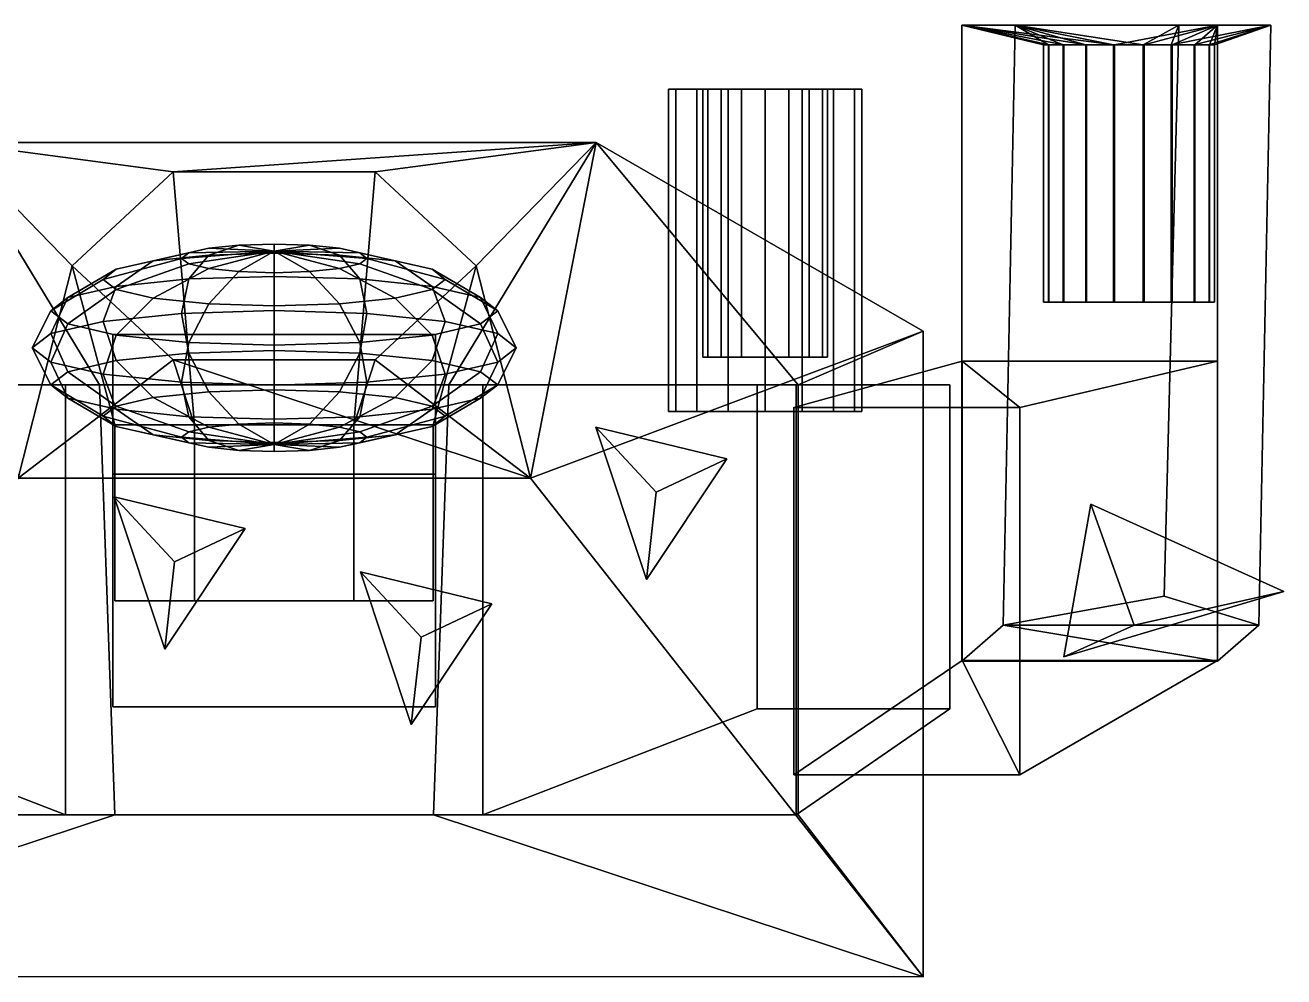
# Model space of a CAD drawing. Extents: x -13.7 to 13.7, y -6.5 to 6.5.
# Drawn here: x -3.39 to 13.74, y -6.48 to 6.48 of the extents above; entities that cross this region are included whole.
import ezdxf

# ---------------------------------------------------------------- set-up
doc = ezdxf.new("R2010")
doc.units = 0
for name, color, linetype in [('Cube', 15, 'CONTINUOUS'), ('Cube001', 15, 'CONTINUOUS'), ('Cube002', 15, 'CONTINUOUS'), ('Cube12', 15, 'CONTINUOUS'), ('Cube3', 15, 'CONTINUOUS'), ('Cylinder1', 15, 'CONTINUOUS'), ('Cylinder4001', 15, 'CONTINUOUS'), ('NoName10', 15, 'CONTINUOUS'), ('NoName11', 15, 'CONTINUOUS'), ('NoName6', 15, 'CONTINUOUS'), ('NoName6001', 15, 'CONTINUOUS'), ('Sphere', 15, 'CONTINUOUS')]:
    doc.layers.add(name, color=color, linetype=linetype)

msp = doc.modelspace()

# ---------------------------------------------------------------- linework, layer by layer
at = {"layer": 'Cube', "color": 0}
for points in [[(2.19536, -2.801434, 0.83563), (-2.192569, -2.801434, 0.83563), (-2.192569, 2.267652, 0.835605), (2.19536, 2.267652, 0.835605)], [(2.19536, 0.366233, -3.552314), (2.19536, 2.267652, 0.835605), (-2.192569, 2.267652, 0.835605), (-2.192569, 0.366233, -3.552314)], [(-2.192569, -2.801434, 0.83563), (-2.192569, -2.801435, -3.552299), (-2.192569, 0.366233, -3.552314), (-2.192569, 2.267652, 0.835605)], [(2.19536, -2.801435, -3.552299), (2.19536, -2.801434, 0.83563), (2.19536, 2.267652, 0.835605), (2.19536, 0.366233, -3.552314)], [(-2.192569, -2.801435, -3.552299), (2.19536, -2.801435, -3.552299), (2.19536, 0.366233, -3.552314), (-2.192569, 0.366233, -3.552314)], [(-2.192569, -2.801435, -3.552299), (-2.192569, -2.801434, 0.83563), (2.19536, -2.801434, 0.83563), (2.19536, -2.801435, -3.552299)]]:
    msp.add_3dface(points, dxfattribs=at)
at = {"layer": 'Cube001', "color": 0}
for points in [[(-6.567578, 1.582598, 9.277499), (-9.190639, 1.582598, 6.944537), (-7.098872, 1.582598, 2.980766), (-2.836429, 1.582598, 6.771794)], [(-7.098872, 1.582598, 2.980766), (-7.0992, -4.270901, 2.981748), (-2.837318, -4.270901, 6.772277), (-2.836429, 1.582598, 6.771794)], [(-6.567581, -2.827536, 9.277501), (-6.567578, 1.582598, 9.277499), (-2.836429, 1.582598, 6.771794), (-2.837318, -4.270901, 6.772277)], [(-9.190639, -2.827536, 6.944541), (-6.567581, -2.827536, 9.277501), (-2.837318, -4.270901, 6.772277), (-7.0992, -4.270901, 2.981748)]]:
    msp.add_3dface(points, dxfattribs=at)
at = {"layer": 'Cube002', "color": 0}
for points in [[(2.839203, 1.582598, 6.771782), (2.840093, -4.270902, 6.772265), (7.101984, -4.270902, 2.981727), (7.101655, 1.582598, 2.980745)], [(2.839203, 1.582598, 6.771782), (7.101655, 1.582598, 2.980745), (9.193426, 1.582598, 6.944525), (6.57036, 1.582598, 9.277493)], [(2.840093, -4.270902, 6.772265), (2.839203, 1.582598, 6.771782), (6.57036, 1.582598, 9.277493), (6.570363, -2.827537, 9.277494)], [(9.193426, 1.582598, 6.944525), (9.193427, -2.827537, 6.944529), (6.570363, -2.827537, 9.277494), (6.57036, 1.582598, 9.277493)], [(7.101655, 1.582598, 2.980745), (7.101984, -4.270902, 2.981727), (9.193427, -2.827537, 6.944529), (9.193426, 1.582598, 6.944525)], [(7.101984, -4.270902, 2.981727), (2.840093, -4.270902, 6.772265), (6.570363, -2.827537, 9.277494), (9.193427, -2.827537, 6.944529)]]:
    msp.add_3dface(points, dxfattribs=at)
at = {"layer": 'Cube12', "color": 0}
for points in [[(-4.378411, 4.879769, 1.768136), (-2.37463, 1.582597, 7.272597), (-7.126681, 1.582597, 3.03535)], [(-4.378411, 4.879769, 1.768136), (-1.372292, 4.478794, 1.021972), (4.381203, 4.879769, 1.768136)], [(-4.378411, 4.879769, 1.768136), (-2.74635, 3.199855, -1.357968), (-1.372292, 4.478794, 1.021972)], [(-4.378411, 4.879769, 1.768136), (-3.483443, 0.311128, -6.733519), (-2.74635, 3.199855, -1.357968)], [(-2.37463, 1.582597, 7.272597), (-4.378411, 4.879769, 1.768136), (4.381203, 4.879769, 1.768136), (2.377421, 1.582597, 7.272597)], [(-1.372292, 4.478794, 1.021972), (1.375824, 4.478794, 1.021972), (4.381203, 4.879769, 1.768136)], [(1.375824, 4.478794, 1.021972), (2.749882, 3.199855, -1.357968), (4.381203, 4.879769, 1.768136)], [(4.381203, 4.879769, 1.768136), (7.129472, 1.582597, 3.03535), (2.377421, 1.582597, 7.272597)], [(2.749882, 3.199855, -1.357968), (3.486233, 0.311128, -6.733519), (4.381203, 4.879769, 1.768136)], [(4.381203, 4.879769, 1.768136), (3.486233, 0.311128, -6.733519), (8.832291, 2.310994, -1.835503)], [(7.129472, 1.582597, 3.03535), (4.381203, 4.879769, 1.768136), (8.832291, 2.310994, -1.835503)], [(-1.081243, 1.034809, 0.518947), (-1.372292, 4.478794, 1.021972), (-2.74635, 3.199855, -1.357968), (-2.166343, 1.034809, -1.357786)], [(1.085054, 1.034809, 0.519004), (1.375824, 4.478794, 1.021972), (-1.372292, 4.478794, 1.021972), (-1.081243, 1.034809, 0.518947)], [(2.166333, 1.034809, -1.357785), (2.749882, 3.199855, -1.357968), (1.375824, 4.478794, 1.021972), (1.085054, 1.034809, 0.519004)], [(-3.483443, 0.311128, -6.733519), (-1.372292, 1.920916, -3.737909), (-2.74635, 3.199855, -1.357968)], [(-2.166343, 1.034809, -1.357786), (-2.74635, 3.199855, -1.357968), (-1.372292, 1.920916, -3.737909), (-1.081287, 1.034809, -3.233201)], [(1.085018, 1.034019, -3.233096), (1.375824, 1.920916, -3.737909), (2.749882, 3.199855, -1.357968), (2.166333, 1.034809, -1.357785)], [(1.375824, 1.920916, -3.737909), (3.486233, 0.311128, -6.733519), (2.749882, 3.199855, -1.357968)], [(8.832291, -6.477226, -1.835503), (8.832291, 2.310994, -1.835503), (3.486233, 0.311128, -6.733519)], [(7.129472, 1.582597, 3.03535), (8.832291, 2.310994, -1.835503), (8.832291, -6.477226, -1.835503), (7.129472, -4.2709, 3.03535)], [(-3.483443, 0.311128, -6.733519), (3.486233, 0.311128, -6.733519), (-1.372292, 1.920916, -3.737909)], [(-1.372292, 1.920916, -3.737909), (3.486233, 0.311128, -6.733519), (1.375824, 1.920916, -3.737909)], [(-1.081287, 1.034809, -3.233201), (-1.372292, 1.920916, -3.737909), (1.375824, 1.920916, -3.737909), (1.085018, 1.034019, -3.233096)], [(-2.166243, -4.2709, 7.272596), (-7.126681, -4.2709, 3.03535), (-7.126681, 1.582597, 3.03535), (-2.37463, 1.582597, 7.272597)], [(-2.37463, 1.582597, 7.272597), (2.377421, 1.582597, 7.272597), (2.170388, -4.2709, 7.272596), (-2.166243, -4.2709, 7.272596)], [(7.129472, 1.582597, 3.03535), (7.129472, -4.2709, 3.03535), (2.170388, -4.2709, 7.272596), (2.377421, 1.582597, 7.272597)], [(-1.081287, 1.034809, -3.233201), (-1.081071, -1.361015, -3.232519), (-2.167356, -1.361015, -1.357786), (-2.166343, 1.034809, -1.357786)], [(-2.166343, 1.034809, -1.357786), (-2.167356, -1.361015, -1.357786), (-1.081071, -1.361015, 0.519521), (-1.081243, 1.034809, 0.518947)], [(1.085018, 1.034019, -3.233096), (1.085257, -1.361015, -3.232519), (-1.081071, -1.361015, -3.232519), (-1.081287, 1.034809, -3.233201)], [(-1.081243, 1.034809, 0.518947), (-1.081071, -1.361015, 0.519521), (1.085257, -1.361015, 0.519521), (1.085054, 1.034809, 0.519004)], [(2.166333, 1.034809, -1.357785), (2.165299, -1.361015, -1.357786), (1.085257, -1.361015, -3.232519), (1.085018, 1.034019, -3.233096)], [(1.085054, 1.034809, 0.519004), (1.085257, -1.361015, 0.519521), (2.165299, -1.361015, -1.357786), (2.166333, 1.034809, -1.357785)], [(8.832291, -6.477226, -1.835503), (3.486233, 0.311128, -6.733519), (-3.483443, 0.311128, -6.733519), (-8.8295, -6.473989, -1.835503)], [(-2.167356, -1.361015, -1.357786), (-1.081071, -1.361015, -3.232519), (-1.081071, -1.361015, 0.519521)], [(-1.081071, -1.361015, -3.232519), (1.085257, -1.361015, -3.232519), (1.085257, -1.361015, 0.519521)], [(-1.081071, -1.361015, 0.519521), (-1.081071, -1.361015, -3.232519), (1.085257, -1.361015, 0.519521)], [(1.085257, -1.361015, 0.519521), (1.085257, -1.361015, -3.232519), (2.165299, -1.361015, -1.357786)], [(8.832291, -6.477226, -1.835503), (-8.8295, -6.473989, -1.835503), (-2.166243, -4.2709, 7.272596), (2.170388, -4.2709, 7.272596)], [(-2.166243, -4.2709, 7.272596), (-8.8295, -6.473989, -1.835503), (-7.126681, -4.2709, 3.03535)], [(8.832291, -6.477226, -1.835503), (2.170388, -4.2709, 7.272596), (7.129472, -4.2709, 3.03535)]]:
    msp.add_3dface(points, dxfattribs=at)
at = {"layer": 'Cube3', "color": 0}
for points in [[(9.359833, -2.173405, -3.478716), (9.360098, 1.902448, -3.478373), (7.06943, 1.274922, 3.033164), (7.069196, -3.727204, 3.033265)], [(9.360098, 1.902448, -3.478373), (10.147217, 1.27494, 1.875487), (7.06943, 1.274922, 3.033164)], [(9.359833, -2.173405, -3.478716), (12.833334, -2.173258, -2.255704), (12.833582, 1.902562, -2.255681), (9.360098, 1.902448, -3.478373)], [(10.147217, 1.27494, 1.875487), (9.360098, 1.902448, -3.478373), (12.833582, 1.902562, -2.255681)], [(12.833582, 1.902562, -2.255681), (12.833334, -2.173258, -2.255704), (10.147067, -3.727205, 1.875517), (10.147217, 1.27494, 1.875487)], [(7.06943, 1.274922, 3.033164), (10.147217, 1.27494, 1.875487), (10.147067, -3.727205, 1.875517), (7.069196, -3.727204, 3.033265)], [(9.359833, -2.173405, -3.478716), (7.069196, -3.727204, 3.033265), (10.147067, -3.727205, 1.875517)], [(10.147067, -3.727205, 1.875517), (12.833334, -2.173258, -2.255704), (9.359833, -2.173405, -3.478716)]]:
    msp.add_3dface(points, dxfattribs=at)
at = {"layer": 'Cylinder1', "color": 0}
for points in [[(10.743642, 6.21011, -3.612566), (11.05446, 6.210112, -3.354273), (9.357927, 6.477229, -3.478909)], [(10.539702, 6.210106, -3.963922), (10.743642, 6.21011, -3.612566), (9.357927, 6.477229, -3.478909)], [(10.467242, 6.210102, -4.36596), (10.539702, 6.210106, -3.963922), (9.357927, 6.477229, -3.478909)], [(10.534996, 6.210095, -4.770189), (10.467242, 6.210102, -4.36596), (9.357927, 6.477229, -3.478909)], [(10.084256, 6.477218, -5.542941), (10.534996, 6.210095, -4.770189), (9.357927, 6.477229, -3.478909)], [(11.434668, 6.210111, -3.220194), (9.357927, 6.477229, -3.478909), (11.05446, 6.210112, -3.354273)], [(12.83414, 6.477229, -2.255649), (9.357927, 6.477229, -3.478909), (11.434668, 6.210111, -3.220194)], [(10.084256, 6.477218, -5.542941), (9.357927, 6.477229, -3.478909), (9.357936, -2.182112, -3.478909), (9.920102, -1.690926, -5.07642)], [(9.357927, 6.477229, -3.478909), (12.83414, 6.477229, -2.255649), (12.834156, -2.182112, -2.255656), (9.357936, -2.182112, -3.478909)], [(12.310562, 6.477188, -6.318534), (10.084256, 6.477218, -5.542941), (9.920102, -1.690926, -5.07642), (12.109113, -1.29707, -5.745714)], [(10.734797, 6.210091, -5.127855), (10.534996, 6.210095, -4.770189), (10.084256, 6.477218, -5.542941)], [(11.042545, 6.210087, -5.395815), (10.734797, 6.210091, -5.127855), (10.084256, 6.477218, -5.542941)], [(11.421118, 6.210083, -5.541752), (11.042545, 6.210087, -5.395815), (10.084256, 6.477218, -5.542941)], [(11.824859, 6.21008, -5.548061), (11.421118, 6.210083, -5.541752), (10.084256, 6.477218, -5.542941)], [(12.310562, 6.477188, -6.318534), (11.824859, 6.21008, -5.548061), (10.084256, 6.477218, -5.542941)], [(11.838408, 6.21011, -3.226504), (12.83414, 6.477229, -2.255649), (11.434668, 6.210111, -3.220194)], [(12.310562, 6.477188, -6.318534), (12.205067, 6.21008, -5.413983), (11.824859, 6.21008, -5.548061)], [(12.21698, 6.210105, -3.37244), (12.83414, 6.477229, -2.255649), (11.838408, 6.21011, -3.226504)], [(13.560482, 6.477218, -4.319694), (12.310562, 6.477188, -6.318534), (12.109113, -1.29707, -5.745714), (13.396077, -1.691133, -3.852495)], [(12.205067, 6.21008, -5.413983), (13.560482, 6.477218, -4.319694), (12.515884, 6.210083, -5.15569)], [(12.310562, 6.477188, -6.318534), (13.560482, 6.477218, -4.319694), (12.205067, 6.21008, -5.413983)], [(12.52473, 6.2101, -3.640399), (12.83414, 6.477229, -2.255649), (12.21698, 6.210105, -3.37244)], [(12.515884, 6.210083, -5.15569), (13.560482, 6.477218, -4.319694), (12.719824, 6.210087, -4.804334)], [(12.724529, 6.210095, -3.998065), (12.83414, 6.477229, -2.255649), (12.52473, 6.2101, -3.640399)], [(13.560482, 6.477218, -4.319694), (12.792285, 6.210091, -4.402296), (12.719824, 6.210087, -4.804334)], [(12.792285, 6.210091, -4.402296), (12.83414, 6.477229, -2.255649), (12.724529, 6.210095, -3.998065)], [(13.560482, 6.477218, -4.319694), (12.83414, 6.477229, -2.255649), (12.792285, 6.210091, -4.402296)], [(12.83414, 6.477229, -2.255649), (13.560482, 6.477218, -4.319694), (13.396077, -1.691133, -3.852495), (12.834156, -2.182112, -2.255656)], [(10.467299, 2.705107, -4.365971), (11.838493, 2.705112, -3.226504), (10.539764, 2.70511, -3.963935)], [(12.217072, 2.70511, -3.372435), (11.838493, 2.705112, -3.226504), (10.467299, 2.705107, -4.365971)], [(10.535051, 2.705103, -4.770198), (12.217072, 2.70511, -3.372435), (10.467299, 2.705107, -4.365971)], [(12.524822, 2.705107, -3.640388), (12.217072, 2.70511, -3.372435), (10.535051, 2.705103, -4.770198)], [(10.734848, 2.705099, -5.127861), (12.524822, 2.705107, -3.640388), (10.535051, 2.705103, -4.770198)], [(10.539764, 2.70511, -3.963935), (11.434749, 2.705112, -3.220199), (10.743709, 2.705112, -3.612578)], [(11.838493, 2.705112, -3.226504), (11.434749, 2.705112, -3.220199), (10.539764, 2.70511, -3.963935)], [(12.724623, 2.705102, -3.998049), (12.524822, 2.705107, -3.640388), (10.734848, 2.705099, -5.127861)], [(11.042602, 2.705096, -5.395812), (12.724623, 2.705102, -3.998049), (10.734848, 2.705099, -5.127861)], [(11.434749, 2.705112, -3.220199), (11.054534, 2.705113, -3.354284), (10.743709, 2.705112, -3.612578)], [(12.792376, 2.705099, -4.402277), (12.724623, 2.705102, -3.998049), (11.042602, 2.705096, -5.395812)], [(11.421178, 2.705093, -5.541746), (12.792376, 2.705099, -4.402277), (11.042602, 2.705096, -5.395812)], [(12.719909, 2.705095, -4.804314), (12.792376, 2.705099, -4.402277), (11.421178, 2.705093, -5.541746)], [(11.824924, 2.705092, -5.548049), (12.719909, 2.705095, -4.804314), (11.421178, 2.705093, -5.541746)], [(12.515962, 2.705093, -5.155665), (12.719909, 2.705095, -4.804314), (11.824924, 2.705092, -5.548049)], [(12.205142, 2.705092, -5.41397), (12.515962, 2.705093, -5.155665), (11.824924, 2.705092, -5.548049)], [(12.109113, -1.29707, -5.745714), (9.920102, -1.690926, -5.07642), (13.396077, -1.691133, -3.852495)], [(9.920102, -1.690926, -5.07642), (9.357936, -2.182112, -3.478909), (12.834156, -2.182112, -2.255656)], [(13.396077, -1.691133, -3.852495), (9.920102, -1.690926, -5.07642), (12.834156, -2.182112, -2.255656)]]:
    msp.add_3dface(points, dxfattribs=at)
at = {"layer": 'Cylinder1', "color": 1}
for points in [[(10.467299, 2.705107, -4.365971), (10.539764, 2.70511, -3.963935), (10.539702, 6.210106, -3.963922), (10.467242, 6.210102, -4.36596)], [(10.535051, 2.705103, -4.770198), (10.467299, 2.705107, -4.365971), (10.467242, 6.210102, -4.36596), (10.534996, 6.210095, -4.770189)], [(10.734848, 2.705099, -5.127861), (10.535051, 2.705103, -4.770198), (10.534996, 6.210095, -4.770189), (10.734797, 6.210091, -5.127855)], [(10.539764, 2.70511, -3.963935), (10.743709, 2.705112, -3.612578), (10.743642, 6.21011, -3.612566), (10.539702, 6.210106, -3.963922)], [(11.042602, 2.705096, -5.395812), (10.734848, 2.705099, -5.127861), (10.734797, 6.210091, -5.127855), (11.042545, 6.210087, -5.395815)], [(10.743709, 2.705112, -3.612578), (11.054534, 2.705113, -3.354284), (11.05446, 6.210112, -3.354273), (10.743642, 6.21011, -3.612566)], [(11.421178, 2.705093, -5.541746), (11.042602, 2.705096, -5.395812), (11.042545, 6.210087, -5.395815), (11.421118, 6.210083, -5.541752)], [(11.054534, 2.705113, -3.354284), (11.434749, 2.705112, -3.220199), (11.434668, 6.210111, -3.220194), (11.05446, 6.210112, -3.354273)], [(11.824924, 2.705092, -5.548049), (11.421178, 2.705093, -5.541746), (11.421118, 6.210083, -5.541752), (11.824859, 6.21008, -5.548061)], [(11.434749, 2.705112, -3.220199), (11.838493, 2.705112, -3.226504), (11.838408, 6.21011, -3.226504), (11.434668, 6.210111, -3.220194)], [(12.205142, 2.705092, -5.41397), (11.824924, 2.705092, -5.548049), (11.824859, 6.21008, -5.548061), (12.205067, 6.21008, -5.413983)], [(11.838493, 2.705112, -3.226504), (12.217072, 2.70511, -3.372435), (12.21698, 6.210105, -3.37244), (11.838408, 6.21011, -3.226504)], [(12.515962, 2.705093, -5.155665), (12.205142, 2.705092, -5.41397), (12.205067, 6.21008, -5.413983), (12.515884, 6.210083, -5.15569)], [(12.217072, 2.70511, -3.372435), (12.524822, 2.705107, -3.640388), (12.52473, 6.2101, -3.640399), (12.21698, 6.210105, -3.37244)], [(12.719909, 2.705095, -4.804314), (12.515962, 2.705093, -5.155665), (12.515884, 6.210083, -5.15569), (12.719824, 6.210087, -4.804334)], [(12.524822, 2.705107, -3.640388), (12.724623, 2.705102, -3.998049), (12.724529, 6.210095, -3.998065), (12.52473, 6.2101, -3.640399)], [(12.792376, 2.705099, -4.402277), (12.719909, 2.705095, -4.804314), (12.719824, 6.210087, -4.804334), (12.792285, 6.210091, -4.402296)], [(12.724623, 2.705102, -3.998049), (12.792376, 2.705099, -4.402277), (12.792285, 6.210091, -4.402296), (12.724529, 6.210095, -3.998065)]]:
    msp.add_3dface(points, dxfattribs=at)
at = {"layer": 'Cylinder4001', "color": 0}
for points in [[(5.364584, 1.218389, 6.754202), (5.46482, 1.218389, 6.250453), (5.464817, 5.606321, 6.250452), (5.364581, 5.606321, 6.754202)], [(5.464755, 1.218389, 7.257964), (5.364584, 1.218389, 6.754202), (5.364581, 5.606321, 6.754202), (5.464752, 5.606321, 7.257966)], [(5.364581, 5.606321, 6.754202), (5.464817, 5.606321, 6.250452), (5.899154, 5.606321, 6.430393)], [(5.834716, 5.606321, 6.754232), (5.364581, 5.606321, 6.754202), (5.899154, 5.606321, 6.430393)], [(5.899112, 5.606321, 7.078081), (5.364581, 5.606321, 6.754202), (5.834716, 5.606321, 6.754232)], [(5.464752, 5.606321, 7.257966), (5.364581, 5.606321, 6.754202), (5.899112, 5.606321, 7.078081)], [(5.750081, 1.218389, 7.685046), (5.464755, 1.218389, 7.257964), (5.464752, 5.606321, 7.257966), (5.750079, 5.606321, 7.685049)], [(6.082537, 5.606321, 7.352634), (5.464752, 5.606321, 7.257966), (5.899112, 5.606321, 7.078081)], [(6.357067, 5.606321, 7.536095), (5.464752, 5.606321, 7.257966), (6.082537, 5.606321, 7.352634)], [(5.750079, 5.606321, 7.685049), (5.464752, 5.606321, 7.257966), (6.357067, 5.606321, 7.536095)], [(5.46482, 1.218389, 6.250453), (5.750201, 1.218389, 5.823409), (5.750199, 5.606321, 5.823405), (5.464817, 5.606321, 6.250452)], [(5.464817, 5.606321, 6.250452), (5.750199, 5.606321, 5.823405), (6.082614, 5.606321, 6.155863)], [(5.899154, 5.606321, 6.430393), (5.464817, 5.606321, 6.250452), (6.082614, 5.606321, 6.155863)], [(6.177127, 1.218389, 7.970427), (5.750081, 1.218389, 7.685046), (5.750079, 5.606321, 7.685049), (6.177125, 5.606321, 7.970432)], [(7.611722, 5.606321, 7.685169), (5.750079, 5.606321, 7.685049), (6.680906, 5.606321, 7.600533)], [(6.177125, 5.606321, 7.970432), (5.750079, 5.606321, 7.685049), (7.611722, 5.606321, 7.685169)], [(5.750079, 5.606321, 7.685049), (6.357067, 5.606321, 7.536095), (6.680906, 5.606321, 7.600533)], [(5.750201, 1.218389, 5.823409), (6.177284, 1.218389, 5.538083), (6.177282, 5.606321, 5.538077), (5.750199, 5.606321, 5.823405)], [(5.750199, 5.606321, 5.823405), (6.177282, 5.606321, 5.538077), (7.184796, 5.606321, 5.538142)], [(7.611842, 5.606321, 5.823525), (5.750199, 5.606321, 5.823405), (7.184796, 5.606321, 5.538142)], [(6.681015, 5.606321, 5.908042), (5.750199, 5.606321, 5.823405), (7.611842, 5.606321, 5.823525)], [(6.357167, 5.606321, 5.972438), (5.750199, 5.606321, 5.823405), (6.681015, 5.606321, 5.908042)], [(6.082614, 5.606321, 6.155863), (5.750199, 5.606321, 5.823405), (6.357167, 5.606321, 5.972438)], [(6.680876, 1.218389, 8.070663), (6.177127, 1.218389, 7.970427), (6.177125, 5.606321, 7.970432), (6.680876, 5.606321, 8.070668)], [(7.184639, 5.606321, 7.970497), (6.177125, 5.606321, 7.970432), (7.611722, 5.606321, 7.685169)], [(6.680876, 5.606321, 8.070668), (6.177125, 5.606321, 7.970432), (7.184639, 5.606321, 7.970497)], [(6.177284, 1.218389, 5.538083), (6.681046, 1.218389, 5.437912), (6.681046, 5.606321, 5.437906), (6.177282, 5.606321, 5.538077)], [(7.184796, 5.606321, 5.538142), (6.177282, 5.606321, 5.538077), (6.681046, 5.606321, 5.437906)], [(7.184637, 1.218389, 7.970492), (6.680876, 1.218389, 8.070663), (6.680876, 5.606321, 8.070668), (7.184639, 5.606321, 7.970497)], [(7.611722, 5.606321, 7.685169), (6.680906, 5.606321, 7.600533), (7.004754, 5.606321, 7.536137)], [(7.004855, 5.606321, 5.97248), (6.681015, 5.606321, 5.908042), (7.611842, 5.606321, 5.823525)], [(6.681046, 1.218389, 5.437912), (7.184794, 1.218389, 5.538147), (7.184796, 5.606321, 5.538142), (6.681046, 5.606321, 5.437906)], [(7.004754, 5.606321, 7.536137), (7.279307, 5.606321, 7.352712), (7.897104, 5.606321, 7.258123)], [(7.611722, 5.606321, 7.685169), (7.004754, 5.606321, 7.536137), (7.897104, 5.606321, 7.258123)], [(7.279384, 5.606321, 6.15594), (7.004855, 5.606321, 5.97248), (7.611842, 5.606321, 5.823525)], [(7.61172, 1.218389, 7.685166), (7.184637, 1.218389, 7.970492), (7.184639, 5.606321, 7.970497), (7.611722, 5.606321, 7.685169)], [(7.184794, 1.218389, 5.538147), (7.61184, 1.218389, 5.823529), (7.611842, 5.606321, 5.823525), (7.184796, 5.606321, 5.538142)], [(7.279307, 5.606321, 7.352712), (7.462767, 5.606321, 7.078182), (7.897104, 5.606321, 7.258123)], [(7.897169, 5.606321, 6.250608), (7.279384, 5.606321, 6.15594), (7.611842, 5.606321, 5.823525)], [(7.462809, 5.606321, 6.430494), (7.279384, 5.606321, 6.15594), (7.897169, 5.606321, 6.250608)], [(7.462767, 5.606321, 7.078182), (7.527205, 5.606321, 6.754342), (7.99734, 5.606321, 6.754372)], [(7.897104, 5.606321, 7.258123), (7.462767, 5.606321, 7.078182), (7.99734, 5.606321, 6.754372)], [(7.527205, 5.606321, 6.754342), (7.462809, 5.606321, 6.430494), (7.897169, 5.606321, 6.250608)], [(7.99734, 5.606321, 6.754372), (7.527205, 5.606321, 6.754342), (7.897169, 5.606321, 6.250608)], [(7.897101, 1.218389, 7.258121), (7.61172, 1.218389, 7.685166), (7.611722, 5.606321, 7.685169), (7.897104, 5.606321, 7.258123)], [(7.61184, 1.218389, 5.823529), (7.897166, 1.218389, 6.25061), (7.897169, 5.606321, 6.250608), (7.611842, 5.606321, 5.823525)], [(7.997337, 1.218389, 6.754372), (7.897101, 1.218389, 7.258121), (7.897104, 5.606321, 7.258123), (7.99734, 5.606321, 6.754372)], [(7.897166, 1.218389, 6.25061), (7.997337, 1.218389, 6.754372), (7.99734, 5.606321, 6.754372), (7.897169, 5.606321, 6.250608)], [(5.364584, 1.218389, 6.754202), (7.897166, 1.218389, 6.25061), (5.46482, 1.218389, 6.250453)], [(7.997337, 1.218389, 6.754372), (7.897166, 1.218389, 6.25061), (5.364584, 1.218389, 6.754202)], [(5.464755, 1.218389, 7.257964), (7.997337, 1.218389, 6.754372), (5.364584, 1.218389, 6.754202)], [(7.897101, 1.218389, 7.258121), (7.997337, 1.218389, 6.754372), (5.464755, 1.218389, 7.257964)], [(5.750081, 1.218389, 7.685046), (7.897101, 1.218389, 7.258121), (5.464755, 1.218389, 7.257964)], [(5.46482, 1.218389, 6.250453), (7.61184, 1.218389, 5.823529), (5.750201, 1.218389, 5.823409)], [(7.897166, 1.218389, 6.25061), (7.61184, 1.218389, 5.823529), (5.46482, 1.218389, 6.250453)], [(7.61172, 1.218389, 7.685166), (7.897101, 1.218389, 7.258121), (5.750081, 1.218389, 7.685046)], [(6.177127, 1.218389, 7.970427), (7.61172, 1.218389, 7.685166), (5.750081, 1.218389, 7.685046)], [(5.750201, 1.218389, 5.823409), (7.184794, 1.218389, 5.538147), (6.177284, 1.218389, 5.538083)], [(7.61184, 1.218389, 5.823529), (7.184794, 1.218389, 5.538147), (5.750201, 1.218389, 5.823409)], [(7.184637, 1.218389, 7.970492), (7.61172, 1.218389, 7.685166), (6.177127, 1.218389, 7.970427)], [(6.680876, 1.218389, 8.070663), (7.184637, 1.218389, 7.970492), (6.177127, 1.218389, 7.970427)], [(7.184794, 1.218389, 5.538147), (6.681046, 1.218389, 5.437912), (6.177284, 1.218389, 5.538083)]]:
    msp.add_3dface(points, dxfattribs=at)
at = {"layer": 'Cylinder4001', "color": 1}
for points in [[(5.899112, 5.606321, 7.078081), (5.834716, 5.606321, 6.754232), (5.834723, 1.958021, 6.754233), (5.899119, 1.958021, 7.078083)], [(5.834716, 5.606321, 6.754232), (5.899154, 5.606321, 6.430393), (5.899161, 1.958021, 6.430393), (5.834723, 1.958021, 6.754233)], [(6.082537, 5.606321, 7.352634), (5.899112, 5.606321, 7.078081), (5.899119, 1.958021, 7.078083), (6.082541, 1.958021, 7.352637)], [(5.899154, 5.606321, 6.430393), (6.082614, 5.606321, 6.155863), (6.082619, 1.958021, 6.155862), (5.899161, 1.958021, 6.430393)], [(6.357067, 5.606321, 7.536095), (6.082537, 5.606321, 7.352634), (6.082541, 1.958021, 7.352637), (6.357069, 1.958021, 7.536097)], [(6.082614, 5.606321, 6.155863), (6.357167, 5.606321, 5.972438), (6.35717, 1.958021, 5.972438), (6.082619, 1.958021, 6.155862)], [(6.680906, 5.606321, 7.600533), (6.357067, 5.606321, 7.536095), (6.357069, 1.958021, 7.536097), (6.680906, 1.958021, 7.600534)], [(6.357167, 5.606321, 5.972438), (6.681015, 5.606321, 5.908042), (6.681015, 1.958021, 5.908042), (6.35717, 1.958021, 5.972438)], [(7.004754, 5.606321, 7.536137), (6.680906, 5.606321, 7.600533), (6.680906, 1.958021, 7.600534), (7.004751, 1.958021, 7.536138)], [(6.681015, 5.606321, 5.908042), (7.004855, 5.606321, 5.97248), (7.004852, 1.958021, 5.97248), (6.681015, 1.958021, 5.908042)], [(7.279307, 5.606321, 7.352712), (7.004754, 5.606321, 7.536137), (7.004751, 1.958021, 7.536138), (7.279302, 1.958021, 7.352714)], [(7.004855, 5.606321, 5.97248), (7.279384, 5.606321, 6.15594), (7.279379, 1.958021, 6.15594), (7.004852, 1.958021, 5.97248)], [(7.462767, 5.606321, 7.078182), (7.279307, 5.606321, 7.352712), (7.279302, 1.958021, 7.352714), (7.46276, 1.958021, 7.078184)], [(7.279384, 5.606321, 6.15594), (7.462809, 5.606321, 6.430494), (7.462802, 1.958021, 6.430494), (7.279379, 1.958021, 6.15594)], [(7.527205, 5.606321, 6.754342), (7.462767, 5.606321, 7.078182), (7.46276, 1.958021, 7.078184), (7.527198, 1.958021, 6.754343)], [(7.462809, 5.606321, 6.430494), (7.527205, 5.606321, 6.754342), (7.527198, 1.958021, 6.754343), (7.462802, 1.958021, 6.430494)], [(5.834723, 1.958021, 6.754233), (5.899161, 1.958021, 6.430393), (7.462802, 1.958021, 6.430494)], [(7.527198, 1.958021, 6.754343), (5.834723, 1.958021, 6.754233), (7.462802, 1.958021, 6.430494)], [(5.899119, 1.958021, 7.078083), (5.834723, 1.958021, 6.754233), (7.527198, 1.958021, 6.754343)], [(7.46276, 1.958021, 7.078184), (5.899119, 1.958021, 7.078083), (7.527198, 1.958021, 6.754343)], [(6.082541, 1.958021, 7.352637), (5.899119, 1.958021, 7.078083), (7.46276, 1.958021, 7.078184)], [(5.899161, 1.958021, 6.430393), (6.082619, 1.958021, 6.155862), (7.279379, 1.958021, 6.15594)], [(7.462802, 1.958021, 6.430494), (5.899161, 1.958021, 6.430393), (7.279379, 1.958021, 6.15594)], [(7.279302, 1.958021, 7.352714), (6.082541, 1.958021, 7.352637), (7.46276, 1.958021, 7.078184)], [(6.357069, 1.958021, 7.536097), (6.082541, 1.958021, 7.352637), (7.279302, 1.958021, 7.352714)], [(6.082619, 1.958021, 6.155862), (6.35717, 1.958021, 5.972438), (7.004852, 1.958021, 5.97248)], [(7.279379, 1.958021, 6.15594), (6.082619, 1.958021, 6.155862), (7.004852, 1.958021, 5.97248)], [(7.004751, 1.958021, 7.536138), (6.357069, 1.958021, 7.536097), (7.279302, 1.958021, 7.352714)], [(6.680906, 1.958021, 7.600534), (6.357069, 1.958021, 7.536097), (7.004751, 1.958021, 7.536138)], [(7.004852, 1.958021, 5.97248), (6.35717, 1.958021, 5.972438), (6.681015, 1.958021, 5.908042)]]:
    msp.add_3dface(points, dxfattribs=at)
at = {"layer": 'NoName10', "color": 0}
for points in [[(1.17749, -0.966059, -4.014711), (1.86549, -3.041293, -4.014709), (2.961272, -1.398015, -4.012884)], [(1.999386, -1.852612, -8.400815), (1.86549, -3.041293, -4.014709), (1.17749, -0.966059, -4.014711)], [(1.17749, -0.966059, -4.014711), (2.961272, -1.398015, -4.012884), (1.999386, -1.852612, -8.400815)], [(2.961272, -1.398015, -4.012884), (1.86549, -3.041293, -4.014709), (1.999386, -1.852612, -8.400815)]]:
    msp.add_3dface(points, dxfattribs=at)
at = {"layer": 'NoName11', "color": 0}
for points in [[(-2.175898, 0.057594, -4.014174), (-1.487898, -2.01764, -4.014171), (-0.392116, -0.374362, -4.011981)], [(-1.354002, -0.828959, -9.277496), (-1.487898, -2.01764, -4.014171), (-2.175898, 0.057594, -4.014174)], [(-2.175898, 0.057594, -4.014174), (-0.392116, -0.374362, -4.011981), (-1.354002, -0.828959, -9.277496)], [(-0.392116, -0.374362, -4.011981), (-1.487898, -2.01764, -4.014171), (-1.354002, -0.828959, -9.277496)]]:
    msp.add_3dface(points, dxfattribs=at)
at = {"layer": 'NoName6', "color": 0}
for points in [[(4.377299, 1.006338, -4.014711), (5.0653, -1.068896, -4.014709), (6.161081, 0.574382, -4.012884)], [(5.199194, 0.119785, -8.400815), (5.0653, -1.068896, -4.014709), (4.377299, 1.006338, -4.014711)], [(4.377299, 1.006338, -4.014711), (6.161081, 0.574382, -4.012884), (5.199194, 0.119785, -8.400815)], [(6.161081, 0.574382, -4.012884), (5.0653, -1.068896, -4.014709), (5.199194, 0.119785, -8.400815)]]:
    msp.add_3dface(points, dxfattribs=at)
at = {"layer": 'NoName6001', "color": 0}
for points in [[(10.745183, -2.120528, 0.745822), (11.113769, -0.045295, 0.164883), (11.699758, -1.688573, -0.761054)], [(13.737365, -1.233976, 1.670898), (11.113769, -0.045295, 0.164883), (10.745183, -2.120528, 0.745822)], [(11.699758, -1.688573, -0.761054), (11.113769, -0.045295, 0.164883), (13.737365, -1.233976, 1.670898)], [(10.745183, -2.120528, 0.745822), (11.699758, -1.688573, -0.761054), (13.737365, -1.233976, 1.670898)]]:
    msp.add_3dface(points, dxfattribs=at)
at = {"layer": 'Sphere', "color": 0}
for points in [[(-0.889128, 3.439407, 1.51306), (-1.16213, 3.376398, 1.540583), (-2.14852, 3.153844, 0.85932), (-1.644078, 3.270269, 0.808463)], [(-0.480552, 3.481508, 1.494669), (-0.889128, 3.439407, 1.51306), (-1.644078, 3.270269, 0.808463), (-0.889128, 3.348063, 0.774482)], [(0.001396, 3.40235, 1.802612), (-1.16213, 3.376398, 1.540583), (-0.889128, 3.439407, 1.51306)], [(0.001396, 3.496292, 1.488212), (-0.480552, 3.481508, 1.494669), (-0.889128, 3.348063, 0.774482), (0.001396, 3.37538, 0.76255)], [(0.001396, 3.40235, 1.802612), (-0.889128, 3.439407, 1.51306), (-0.480552, 3.481508, 1.494669)], [(0.001396, 3.40235, 1.802612), (-0.480552, 3.481508, 1.494669), (0.001396, 3.496292, 1.488212)], [(0.001396, 3.40235, 1.802612), (0.001396, 3.496292, 1.488212), (0.483344, 3.481508, 1.494669)], [(0.483344, 3.481508, 1.494669), (0.001396, 3.496292, 1.488212), (0.001396, 3.37538, 0.76255), (0.89192, 3.348063, 0.774482)], [(0.001396, 3.40235, 1.802612), (0.483344, 3.481508, 1.494669), (0.89192, 3.439407, 1.51306)], [(0.001396, 3.40235, 1.802612), (0.89192, 3.439407, 1.51306), (1.164922, 3.376398, 1.540583)], [(0.89192, 3.439407, 1.51306), (0.483344, 3.481508, 1.494669), (0.89192, 3.348063, 0.774482), (1.64687, 3.270269, 0.808463)], [(1.164922, 3.376398, 1.540583), (0.89192, 3.439407, 1.51306), (1.64687, 3.270269, 0.808463), (2.151311, 3.153844, 0.85932)], [(-1.644078, 3.270269, 0.808463), (-2.14852, 3.153844, 0.85932), (-2.807605, 2.768571, -0.137462), (-2.14852, 2.920688, -0.203909)], [(-1.16213, 3.376398, 1.540583), (-1.257996, 3.302074, 1.573049), (-2.325656, 3.016511, 0.919309), (-2.14852, 3.153844, 0.85932)], [(-1.257996, 3.302074, 1.573049), (-1.16213, 3.22775, 1.605515), (-2.14852, 2.879178, 0.979298), (-2.325656, 3.016511, 0.919309)], [(-0.889128, 3.348063, 0.774482), (-1.644078, 3.270269, 0.808463), (-2.14852, 2.920688, -0.203909), (-1.16213, 3.022329, -0.248308)], [(0.001396, 3.40235, 1.802612), (-1.257996, 3.302074, 1.573049), (-1.16213, 3.376398, 1.540583)], [(0.001396, 3.40235, 1.802612), (-1.16213, 3.22775, 1.605515), (-1.257996, 3.302074, 1.573049)], [(0.001396, 3.40235, 1.802612), (-0.889128, 3.164741, 1.633038), (-1.16213, 3.22775, 1.605515)], [(0.001396, 3.37538, 0.76255), (-0.889128, 3.348063, 0.774482), (-1.16213, 3.022329, -0.248308), (0.001396, 3.058021, -0.263898)], [(0.001396, 3.40235, 1.802612), (-0.480552, 3.12264, 1.651428), (-0.889128, 3.164741, 1.633038)], [(0.001396, 3.40235, 1.802612), (0.001396, 3.107856, 1.657886), (-0.480552, 3.12264, 1.651428)], [(0.001396, 3.40235, 1.802612), (1.164922, 3.376398, 1.540583), (1.260787, 3.302074, 1.573049)], [(0.001396, 3.40235, 1.802612), (0.483344, 3.12264, 1.651428), (0.001396, 3.107856, 1.657886)], [(0.001396, 3.40235, 1.802612), (0.89192, 3.164741, 1.633038), (0.483344, 3.12264, 1.651428)], [(0.001396, 3.40235, 1.802612), (1.164922, 3.22775, 1.605515), (0.89192, 3.164741, 1.633038)], [(0.001396, 3.40235, 1.802612), (1.260787, 3.302074, 1.573049), (1.164922, 3.22775, 1.605515)], [(0.89192, 3.348063, 0.774482), (0.001396, 3.37538, 0.76255), (0.001396, 3.058021, -0.263898), (1.164922, 3.022329, -0.248308)], [(1.64687, 3.270269, 0.808463), (0.89192, 3.348063, 0.774482), (1.164922, 3.022329, -0.248308), (2.151311, 2.920688, -0.203909)], [(1.260787, 3.302074, 1.573049), (1.164922, 3.376398, 1.540583), (2.151311, 3.153844, 0.85932), (2.328448, 3.016511, 0.919309)], [(1.164922, 3.22775, 1.605515), (1.260787, 3.302074, 1.573049), (2.328448, 3.016511, 0.919309), (2.151311, 2.879178, 0.979298)], [(2.151311, 3.153844, 0.85932), (1.64687, 3.270269, 0.808463), (2.151311, 2.920688, -0.203909), (2.810396, 2.768571, -0.137462)], [(-2.14852, 3.153844, 0.85932), (-2.325656, 3.016511, 0.919309), (-3.039044, 2.589136, -0.059083), (-2.807605, 2.768571, -0.137462)], [(-1.16213, 3.22775, 1.605515), (-0.889128, 3.164741, 1.633038), (-1.644078, 2.762753, 1.030154), (-2.14852, 2.879178, 0.979298)], [(-0.889128, 3.164741, 1.633038), (-0.480552, 3.12264, 1.651428), (-0.889128, 2.68496, 1.064135), (-1.644078, 2.762753, 1.030154)], [(-0.480552, 3.12264, 1.651428), (0.001396, 3.107856, 1.657886), (0.001396, 2.657643, 1.076068), (-0.889128, 2.68496, 1.064135)], [(0.001396, 3.107856, 1.657886), (0.483344, 3.12264, 1.651428), (0.89192, 2.68496, 1.064135), (0.001396, 2.657643, 1.076068)], [(0.483344, 3.12264, 1.651428), (0.89192, 3.164741, 1.633038), (1.64687, 2.762753, 1.030154), (0.89192, 2.68496, 1.064135)], [(0.89192, 3.164741, 1.633038), (1.164922, 3.22775, 1.605515), (2.151311, 2.879178, 0.979298), (1.64687, 2.762753, 1.030154)], [(2.328448, 3.016511, 0.919309), (2.151311, 3.153844, 0.85932), (2.810396, 2.768571, -0.137462), (3.041836, 2.589136, -0.059083)], [(-2.325656, 3.016511, 0.919309), (-2.14852, 2.879178, 0.979298), (-2.807605, 2.409702, 0.019297), (-3.039044, 2.589136, -0.059083)], [(-2.14852, 2.920688, -0.203909), (-2.807605, 2.768571, -0.137462), (-3.039044, 2.279232, -1.298012), (-2.325656, 2.443882, -1.369933)], [(-1.16213, 3.022329, -0.248308), (-2.14852, 2.920688, -0.203909), (-2.325656, 2.443882, -1.369933), (-1.257996, 2.553898, -1.41799)], [(0.001396, 3.058021, -0.263898), (-1.16213, 3.022329, -0.248308), (-1.257996, 2.553898, -1.41799), (0.001396, 2.59253, -1.434865)], [(1.164922, 3.022329, -0.248308), (0.001396, 3.058021, -0.263898), (0.001396, 2.59253, -1.434865), (1.260787, 2.553898, -1.41799)], [(2.151311, 2.920688, -0.203909), (1.164922, 3.022329, -0.248308), (1.260787, 2.553898, -1.41799), (2.328448, 2.443882, -1.369933)], [(2.151311, 2.879178, 0.979298), (2.328448, 3.016511, 0.919309), (3.041836, 2.589136, -0.059083), (2.810396, 2.409702, 0.019297)], [(2.810396, 2.768571, -0.137462), (2.151311, 2.920688, -0.203909), (2.328448, 2.443882, -1.369933), (3.041836, 2.279232, -1.298012)], [(-2.807605, 2.768571, -0.137462), (-3.039044, 2.589136, -0.059083), (-3.289553, 2.085013, -1.213174), (-3.039044, 2.279232, -1.298012)], [(-2.14852, 2.879178, 0.979298), (-1.644078, 2.762753, 1.030154), (-2.14852, 2.257585, 0.085744), (-2.807605, 2.409702, 0.019297)], [(-1.644078, 2.762753, 1.030154), (-0.889128, 2.68496, 1.064135), (-1.16213, 2.155944, 0.130142), (-2.14852, 2.257585, 0.085744)], [(0.89192, 2.68496, 1.064135), (1.64687, 2.762753, 1.030154), (2.151311, 2.257585, 0.085744), (1.164922, 2.155944, 0.130142)], [(1.64687, 2.762753, 1.030154), (2.151311, 2.879178, 0.979298), (2.810396, 2.409702, 0.019297), (2.151311, 2.257585, 0.085744)], [(3.041836, 2.589136, -0.059083), (2.810396, 2.768571, -0.137462), (3.041836, 2.279232, -1.298012), (3.292344, 2.085013, -1.213174)], [(-3.039044, 2.589136, -0.059083), (-2.807605, 2.409702, 0.019297), (-3.039044, 1.890795, -1.128337), (-3.289553, 2.085013, -1.213174)], [(0.001396, 2.59253, -1.434865), (-1.257996, 2.553898, -1.41799), (-1.16213, 2.014083, -2.55649), (0.001396, 2.049775, -2.572081)], [(-0.889128, 2.68496, 1.064135), (0.001396, 2.657643, 1.076068), (0.001396, 2.120252, 0.145733), (-1.16213, 2.155944, 0.130142)], [(0.001396, 2.657643, 1.076068), (0.89192, 2.68496, 1.064135), (1.164922, 2.155944, 0.130142), (0.001396, 2.120252, 0.145733)], [(1.260787, 2.553898, -1.41799), (0.001396, 2.59253, -1.434865), (0.001396, 2.049775, -2.572081), (1.164922, 2.014083, -2.55649)], [(2.810396, 2.409702, 0.019297), (3.041836, 2.589136, -0.059083), (3.292344, 2.085013, -1.213174), (3.041836, 1.890795, -1.128337)], [(-2.325656, 2.443882, -1.369933), (-3.039044, 2.279232, -1.298012), (-2.807605, 1.760325, -2.445645), (-2.14852, 1.912442, -2.512092)], [(-2.807605, 2.409702, 0.019297), (-2.14852, 2.257585, 0.085744), (-2.325656, 1.726145, -1.056415), (-3.039044, 1.890795, -1.128337)], [(-1.257996, 2.553898, -1.41799), (-2.325656, 2.443882, -1.369933), (-2.14852, 1.912442, -2.512092), (-1.16213, 2.014083, -2.55649)], [(2.328448, 2.443882, -1.369933), (1.260787, 2.553898, -1.41799), (1.164922, 2.014083, -2.55649), (2.151311, 1.912442, -2.512092)], [(3.041836, 2.279232, -1.298012), (2.328448, 2.443882, -1.369933), (2.151311, 1.912442, -2.512092), (2.810396, 1.760325, -2.445645)], [(2.151311, 2.257585, 0.085744), (2.810396, 2.409702, 0.019297), (3.041836, 1.890795, -1.128337), (2.328448, 1.726145, -1.056415)], [(-3.039044, 2.279232, -1.298012), (-3.289553, 2.085013, -1.213174), (-3.039044, 1.580891, -2.367265), (-2.807605, 1.760325, -2.445645)], [(-2.14852, 2.257585, 0.085744), (-1.16213, 2.155944, 0.130142), (-1.257996, 1.616129, -1.008359), (-2.325656, 1.726145, -1.056415)], [(1.164922, 2.155944, 0.130142), (2.151311, 2.257585, 0.085744), (2.328448, 1.726145, -1.056415), (1.260787, 1.616129, -1.008359)], [(3.292344, 2.085013, -1.213174), (3.041836, 2.279232, -1.298012), (2.810396, 1.760325, -2.445645), (3.041836, 1.58089, -2.367265)], [(-3.289553, 2.085013, -1.213174), (-3.039044, 1.890795, -1.128337), (-2.807605, 1.401456, -2.288886), (-3.039044, 1.580891, -2.367265)], [(-1.16213, 2.155944, 0.130142), (0.001396, 2.120252, 0.145733), (0.001396, 1.577497, -0.991484), (-1.257996, 1.616129, -1.008359)], [(0.001396, 2.120252, 0.145733), (1.164922, 2.155944, 0.130142), (1.260787, 1.616129, -1.008359), (0.001396, 1.577497, -0.991484)], [(3.041836, 1.890795, -1.128337), (3.292344, 2.085013, -1.213174), (3.041836, 1.58089, -2.367265), (2.810396, 1.401456, -2.288886)], [(-3.039044, 1.890795, -1.128337), (-2.325656, 1.726145, -1.056415), (-2.14852, 1.249339, -2.222439), (-2.807605, 1.401456, -2.288886)], [(-2.14852, 1.912442, -2.512092), (-2.807605, 1.760325, -2.445645), (-2.14852, 1.290849, -3.405646), (-1.644079, 1.407274, -3.456502)], [(-1.16213, 2.014083, -2.55649), (-2.14852, 1.912442, -2.512092), (-1.644079, 1.407274, -3.456502), (-0.889129, 1.485067, -3.490483)], [(0.001396, 2.049775, -2.572081), (-1.16213, 2.014083, -2.55649), (-0.889129, 1.485067, -3.490483), (0.001396, 1.512384, -3.502416)], [(1.164922, 2.014083, -2.55649), (0.001396, 2.049775, -2.572081), (0.001396, 1.512384, -3.502416), (0.89192, 1.485067, -3.490484)], [(2.151311, 1.912442, -2.512092), (1.164922, 2.014083, -2.55649), (0.89192, 1.485067, -3.490484), (1.64687, 1.407274, -3.456502)], [(2.810396, 1.760325, -2.445645), (2.151311, 1.912442, -2.512092), (1.64687, 1.407274, -3.456502), (2.151311, 1.290849, -3.405646)], [(2.328448, 1.726145, -1.056415), (3.041836, 1.890795, -1.128337), (2.810396, 1.401456, -2.288886), (2.151311, 1.249339, -2.222439)], [(-2.807605, 1.760325, -2.445645), (-3.039044, 1.580891, -2.367265), (-2.325656, 1.153516, -3.345657), (-2.14852, 1.290849, -3.405646)], [(-2.325656, 1.726145, -1.056415), (-1.257996, 1.616129, -1.008359), (-1.16213, 1.147698, -2.178041), (-2.14852, 1.249339, -2.222439)], [(1.260787, 1.616129, -1.008359), (2.328448, 1.726145, -1.056415), (2.151311, 1.249339, -2.222439), (1.164922, 1.147698, -2.178041)], [(3.041836, 1.58089, -2.367265), (2.810396, 1.760325, -2.445645), (2.151311, 1.290849, -3.405646), (2.328448, 1.153516, -3.345657)], [(-3.039044, 1.580891, -2.367265), (-2.807605, 1.401456, -2.288886), (-2.14852, 1.016183, -3.285668), (-2.325656, 1.153516, -3.345657)], [(-1.257996, 1.616129, -1.008359), (0.001396, 1.577497, -0.991484), (0.001396, 1.112006, -2.16245), (-1.16213, 1.147698, -2.178041)], [(0.001396, 1.577497, -0.991484), (1.260787, 1.616129, -1.008359), (1.164922, 1.147698, -2.178041), (0.001396, 1.112006, -2.16245)], [(2.810396, 1.401456, -2.288886), (3.041836, 1.58089, -2.367265), (2.328448, 1.153516, -3.345657), (2.151311, 1.016183, -3.285668)], [(-2.807605, 1.401456, -2.288886), (-2.14852, 1.249339, -2.222439), (-1.644079, 0.899757, -3.234812), (-2.14852, 1.016183, -3.285668)], [(-1.644079, 1.407274, -3.456502), (-2.14852, 1.290849, -3.405646), (-1.162131, 0.942277, -4.031863), (-0.889129, 1.005286, -4.059386)], [(-0.889129, 1.485067, -3.490483), (-1.644079, 1.407274, -3.456502), (-0.889129, 1.005286, -4.059386), (-0.480553, 1.047387, -4.077777)], [(0.001396, 1.512384, -3.502416), (-0.889129, 1.485067, -3.490483), (-0.480553, 1.047387, -4.077777), (0.001396, 1.062171, -4.084235)], [(0.89192, 1.485067, -3.490484), (0.001396, 1.512384, -3.502416), (0.001396, 1.062171, -4.084235), (0.483344, 1.047387, -4.077777)], [(1.64687, 1.407274, -3.456502), (0.89192, 1.485067, -3.490484), (0.483344, 1.047387, -4.077777), (0.89192, 1.005286, -4.059386)], [(2.151311, 1.290849, -3.405646), (1.64687, 1.407274, -3.456502), (0.89192, 1.005286, -4.059386), (1.164922, 0.942277, -4.031863)], [(2.151311, 1.249339, -2.222439), (2.810396, 1.401456, -2.288886), (2.151311, 1.016183, -3.285668), (1.64687, 0.899757, -3.234812)], [(-2.14852, 1.290849, -3.405646), (-2.325656, 1.153516, -3.345657), (-1.257996, 0.867953, -3.999397), (-1.162131, 0.942277, -4.031863)], [(-2.14852, 1.249339, -2.222439), (-1.16213, 1.147698, -2.178041), (-0.889129, 0.821964, -3.200831), (-1.644079, 0.899757, -3.234812)], [(1.164922, 1.147698, -2.178041), (2.151311, 1.249339, -2.222439), (1.64687, 0.899757, -3.234812), (0.89192, 0.821964, -3.200831)], [(2.328448, 1.153516, -3.345657), (2.151311, 1.290849, -3.405646), (1.164922, 0.942277, -4.031863), (1.260787, 0.867953, -3.999397)], [(-2.325656, 1.153516, -3.345657), (-2.14852, 1.016183, -3.285668), (-1.162131, 0.793629, -3.966931), (-1.257996, 0.867953, -3.999397)], [(-1.16213, 1.147698, -2.178041), (0.001396, 1.112006, -2.16245), (0.001396, 0.794647, -3.188898), (-0.889129, 0.821964, -3.200831)], [(-0.480553, 1.047387, -4.077777), (-0.889129, 1.005286, -4.059386), (0.001396, 0.767677, -4.228961)], [(0.001396, 1.062171, -4.084235), (-0.480553, 1.047387, -4.077777), (0.001396, 0.767677, -4.228961)], [(0.001396, 1.112006, -2.16245), (1.164922, 1.147698, -2.178041), (0.89192, 0.821964, -3.200831), (0.001396, 0.794647, -3.188898)], [(0.483344, 1.047387, -4.077777), (0.001396, 1.062171, -4.084235), (0.001396, 0.767677, -4.228961)], [(0.89192, 1.005286, -4.059386), (0.483344, 1.047387, -4.077777), (0.001396, 0.767677, -4.228961)], [(2.151311, 1.016183, -3.285668), (2.328448, 1.153516, -3.345657), (1.260787, 0.867953, -3.999397), (1.164922, 0.793629, -3.966931)], [(-2.14852, 1.016183, -3.285668), (-1.644079, 0.899757, -3.234812), (-0.889129, 0.73062, -3.939408), (-1.162131, 0.793629, -3.966931)], [(-1.644079, 0.899757, -3.234812), (-0.889129, 0.821964, -3.200831), (-0.480553, 0.688519, -3.921018), (-0.889129, 0.73062, -3.939408)], [(-1.162131, 0.942277, -4.031863), (-1.257996, 0.867953, -3.999397), (0.001396, 0.767677, -4.228961)], [(-1.257996, 0.867953, -3.999397), (-1.162131, 0.793629, -3.966931), (0.001396, 0.767677, -4.228961)], [(-0.889129, 1.005286, -4.059386), (-1.162131, 0.942277, -4.031863), (0.001396, 0.767677, -4.228961)], [(1.164922, 0.942277, -4.031863), (0.89192, 1.005286, -4.059386), (0.001396, 0.767677, -4.228961)], [(1.260787, 0.867953, -3.999397), (1.164922, 0.942277, -4.031863), (0.001396, 0.767677, -4.228961)], [(1.164922, 0.793629, -3.966931), (1.260787, 0.867953, -3.999397), (0.001396, 0.767677, -4.228961)], [(0.89192, 0.821964, -3.200831), (1.64687, 0.899757, -3.234812), (0.89192, 0.73062, -3.939408), (0.483344, 0.688519, -3.921018)], [(1.64687, 0.899757, -3.234812), (2.151311, 1.016183, -3.285668), (1.164922, 0.793629, -3.966931), (0.89192, 0.73062, -3.939408)], [(-1.162131, 0.793629, -3.966931), (-0.889129, 0.73062, -3.939408), (0.001396, 0.767677, -4.228961)], [(-0.889129, 0.821964, -3.200831), (0.001396, 0.794647, -3.188898), (0.001396, 0.673735, -3.91456), (-0.480553, 0.688519, -3.921018)], [(-0.889129, 0.73062, -3.939408), (-0.480553, 0.688519, -3.921018), (0.001396, 0.767677, -4.228961)], [(-0.480553, 0.688519, -3.921018), (0.001396, 0.673735, -3.91456), (0.001396, 0.767677, -4.228961)], [(0.001396, 0.794647, -3.188898), (0.89192, 0.821964, -3.200831), (0.483344, 0.688519, -3.921018), (0.001396, 0.673735, -3.91456)], [(0.89192, 0.73062, -3.939408), (1.164922, 0.793629, -3.966931), (0.001396, 0.767677, -4.228961)], [(0.001396, 0.673735, -3.91456), (0.483344, 0.688519, -3.921018), (0.001396, 0.767677, -4.228961)], [(0.483344, 0.688519, -3.921018), (0.89192, 0.73062, -3.939408), (0.001396, 0.767677, -4.228961)]]:
    msp.add_3dface(points, dxfattribs=at)

doc.saveas('drawing.dxf')
